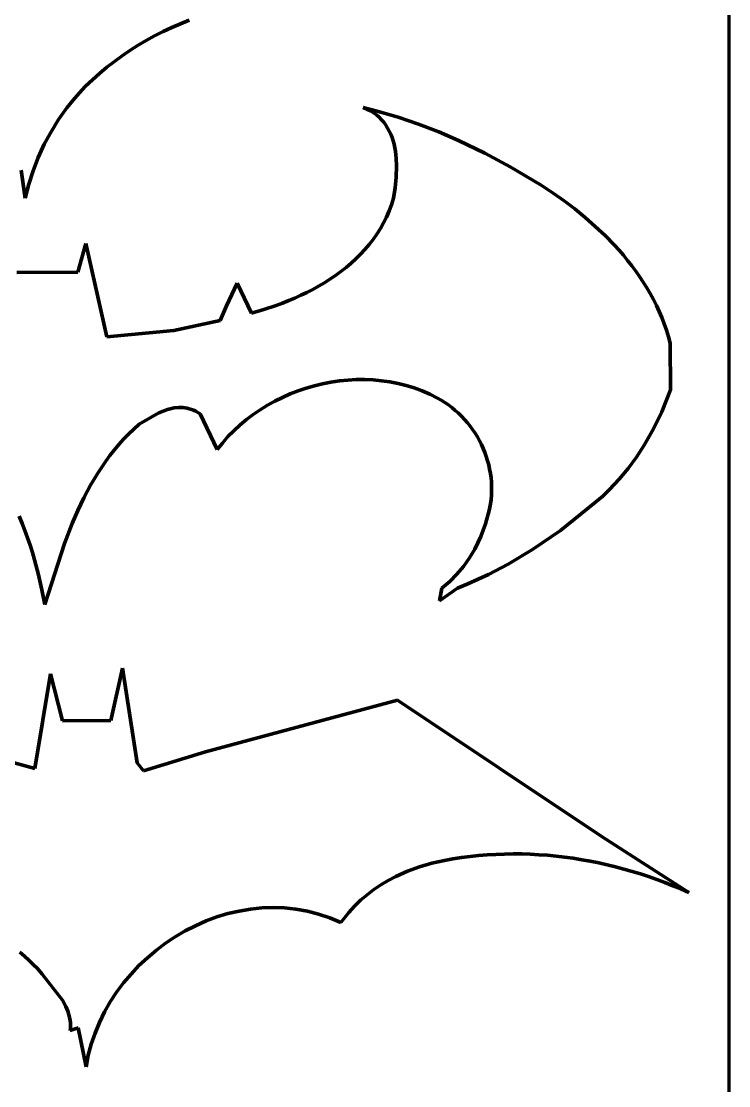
# Model space of a CAD drawing. Header units: millimetres. Extents: x 0 to 8.6, y 0 to 11.1.
# Drawn here: x 7.102 to 8.583, y 1.752 to 3.982 of the extents above; entities that cross this region are included whole.
import ezdxf

# ---------------------------------------------------------------- set-up
doc = ezdxf.new("R2010")
doc.units = ezdxf.units.MM
doc.layers.add('color#010101ff', color=7, linetype='CONTINUOUS', lineweight=100)
doc.layers.add('color#ffffffff', color=7, linetype='CONTINUOUS', lineweight=100)

msp = doc.modelspace()

# ---------------------------------------------------------------- linework, layer by layer
at = {"layer": 'color#010101ff'}
for p, q in [((7.4351, 3.977), (7.4168, 3.9691)), ((7.4536, 3.9842), (7.4351, 3.977)), ((7.3809, 3.9516), (7.3634, 3.9419)), ((7.3987, 3.9606), (7.3809, 3.9516)), ((7.4168, 3.9691), (7.3987, 3.9606)), ((7.3463, 3.9318), (7.3294, 3.921)), ((7.3634, 3.9419), (7.3463, 3.9318)), ((7.313, 3.9098), (7.2969, 3.898)), ((7.3294, 3.921), (7.313, 3.9098)), ((7.2812, 3.8857), (7.2659, 3.8729)), ((7.2969, 3.898), (7.2812, 3.8857)), ((7.2511, 3.8596), (7.2365, 3.8458)), ((7.2659, 3.8729), (7.2511, 3.8596)), ((7.2365, 3.8458), (7.2227, 3.8313)), ((7.2096, 3.8162), (7.1971, 3.8006)), ((7.2227, 3.8313), (7.2096, 3.8162)), ((7.1971, 3.8006), (7.1798, 3.7761)), ((7.8258, 3.7978), (7.8181, 3.801)), ((7.8181, 3.801), (7.8474, 3.7936)), ((7.8329, 3.7942), (7.8258, 3.7978)), ((7.8395, 3.7902), (7.8329, 3.7942)), ((7.8474, 3.7936), (7.8908, 3.7809)), ((7.1798, 3.7761), (7.1641, 3.7506)), ((7.8456, 3.7858), (7.8395, 3.7902)), ((7.8512, 3.7809), (7.8456, 3.7858)), ((7.8563, 3.7758), (7.8512, 3.7809)), ((7.861, 3.7703), (7.8563, 3.7758)), ((7.8653, 3.7644), (7.861, 3.7703)), ((7.8908, 3.7809), (7.9337, 3.7663)), ((7.1641, 3.7506), (7.15, 3.7242)), ((7.8691, 3.7583), (7.8653, 3.7644)), ((7.8725, 3.752), (7.8691, 3.7583)), ((7.8756, 3.7454), (7.8725, 3.752)), ((7.9337, 3.7663), (7.9761, 3.7501)), ((7.9761, 3.7501), (8.0178, 3.7322)), ((7.8782, 3.7385), (7.8756, 3.7454)), ((7.8805, 3.7315), (7.8782, 3.7385)), ((7.8825, 3.7243), (7.8805, 3.7315)), ((8.0178, 3.7322), (8.0723, 3.7059)), ((7.15, 3.7242), (7.1375, 3.6969)), ((7.8841, 3.717), (7.8825, 3.7243)), ((7.8854, 3.7095), (7.8841, 3.717)), ((7.8872, 3.6942), (7.8854, 3.7095)), ((8.0723, 3.7059), (8.1257, 3.6773)), ((7.1375, 3.6969), (7.1266, 3.6689)), ((7.8879, 3.6788), (7.8872, 3.6942)), ((7.1097, 3.6113), (7.1018, 3.6698)), ((7.1266, 3.6689), (7.1173, 3.6404)), ((7.8872, 3.6555), (7.8879, 3.6788)), ((8.1257, 3.6773), (8.1905, 3.6383)), ((7.1173, 3.6404), (7.1097, 3.6113)), ((7.8848, 3.6328), (7.8872, 3.6555)), ((8.1905, 3.6383), (8.2158, 3.6219)), ((7.8812, 3.6112), (7.8848, 3.6328)), ((8.2158, 3.6219), (8.2386, 3.6057)), ((7.8722, 3.5845), (7.877, 3.5976)), ((7.877, 3.5976), (7.8812, 3.6112)), ((8.2386, 3.6057), (8.261, 3.5887)), ((7.8605, 3.5594), (7.8667, 3.5717)), ((7.8667, 3.5717), (7.8722, 3.5845)), ((8.261, 3.5887), (8.2828, 3.5709)), ((8.2828, 3.5709), (8.304, 3.5523)), ((7.8465, 3.536), (7.8538, 3.5475)), ((7.8538, 3.5475), (7.8605, 3.5594)), ((8.304, 3.5523), (8.3245, 3.5329)), ((7.8304, 3.5141), (7.8387, 3.5248)), ((7.8387, 3.5248), (7.8465, 3.536)), ((8.3245, 3.5329), (8.3441, 3.5127)), ((7.2204, 3.4565), (7.2367, 3.5162)), ((7.2367, 3.5162), (7.2812, 3.3211)), ((7.8122, 3.4938), (7.8215, 3.5037)), ((7.8215, 3.5037), (7.8304, 3.5141)), ((8.3441, 3.5127), (8.3536, 3.5022)), ((8.3536, 3.5022), (8.3628, 3.4916)), ((7.7924, 3.4749), (7.8025, 3.4842)), ((7.8025, 3.4842), (7.8122, 3.4938)), ((8.3628, 3.4916), (8.3717, 3.4808)), ((8.3717, 3.4808), (8.3804, 3.4698)), ((7.7598, 3.4494), (7.771, 3.4576)), ((7.771, 3.4576), (7.7819, 3.4661)), ((7.7819, 3.4661), (7.7924, 3.4749)), ((8.3804, 3.4698), (8.3887, 3.4585)), ((8.3887, 3.4585), (8.3968, 3.4471)), ((7.0925, 3.4558), (7.2204, 3.4565)), ((7.7366, 3.4342), (7.7483, 3.4416)), ((7.7483, 3.4416), (7.7598, 3.4494)), ((8.3968, 3.4471), (8.4045, 3.4354)), ((8.4045, 3.4354), (8.4119, 3.4235)), ((7.5316, 3.3859), (7.5542, 3.4333)), ((7.5542, 3.4333), (7.584, 3.3705)), ((7.6874, 3.4078), (7.6999, 3.4139)), ((7.6999, 3.4139), (7.7124, 3.4203)), ((7.7124, 3.4203), (7.7246, 3.4271)), ((7.7246, 3.4271), (7.7366, 3.4342)), ((8.4119, 3.4235), (8.4189, 3.4115)), ((7.6359, 3.3867), (7.6489, 3.3915)), ((7.6489, 3.3915), (7.6618, 3.3966)), ((7.6618, 3.3966), (7.6746, 3.4021)), ((7.6746, 3.4021), (7.6874, 3.4078)), ((8.4189, 3.4115), (8.4256, 3.3992)), ((8.4256, 3.3992), (8.4319, 3.3867)), ((7.5186, 3.3551), (7.5316, 3.3859)), ((7.584, 3.3705), (7.6099, 3.378)), ((7.6099, 3.378), (7.6359, 3.3867)), ((8.4319, 3.3867), (8.4378, 3.374)), ((8.4378, 3.374), (8.4433, 3.361)), ((7.4214, 3.3341), (7.5186, 3.3551)), ((8.4433, 3.361), (8.4483, 3.3479)), ((8.4483, 3.3479), (8.4529, 3.3346)), ((7.2812, 3.3211), (7.4214, 3.3341)), ((8.4529, 3.3346), (8.4571, 3.321)), ((8.4571, 3.321), (8.4608, 3.3072)), ((8.4608, 3.3072), (8.4617, 3.2097)), ((7.6985, 3.2133), (7.6817, 3.2076)), ((7.7156, 3.2182), (7.6985, 3.2133)), ((7.7329, 3.2224), (7.7156, 3.2182)), ((7.7504, 3.2258), (7.7329, 3.2224)), ((7.7679, 3.2284), (7.7504, 3.2258)), ((7.7856, 3.2302), (7.7679, 3.2284)), ((7.8033, 3.2311), (7.7856, 3.2302)), ((7.8209, 3.2312), (7.8033, 3.2311)), ((7.8386, 3.2305), (7.8209, 3.2312)), ((7.8561, 3.2289), (7.8386, 3.2305)), ((7.8736, 3.2264), (7.8561, 3.2289)), ((7.8908, 3.2231), (7.8736, 3.2264)), ((7.9079, 3.2188), (7.8908, 3.2231)), ((7.9248, 3.2137), (7.9079, 3.2188)), ((7.9414, 3.2076), (7.9248, 3.2137)), ((7.6488, 3.1939), (7.6329, 3.186)), ((7.6651, 3.2011), (7.6488, 3.1939)), ((7.6817, 3.2076), (7.6651, 3.2011)), ((7.9576, 3.2006), (7.9414, 3.2076)), ((7.9735, 3.1926), (7.9576, 3.2006)), ((7.9814, 3.1881), (7.9735, 3.1926)), ((8.4617, 3.2097), (8.4433, 3.1639)), ((7.4081, 3.1685), (7.3902, 3.1618)), ((7.4218, 3.1717), (7.4081, 3.1685)), ((7.4309, 3.1726), (7.4218, 3.1717)), ((7.4401, 3.1726), (7.4309, 3.1726)), ((7.4492, 3.1713), (7.4401, 3.1726)), ((7.4537, 3.1702), (7.4492, 3.1713)), ((7.4583, 3.1688), (7.4537, 3.1702)), ((7.4628, 3.167), (7.4583, 3.1688)), ((7.6023, 3.1681), (7.5877, 3.1581)), ((7.6174, 3.1774), (7.6023, 3.1681)), ((7.6329, 3.186), (7.6174, 3.1774)), ((7.9891, 3.1832), (7.9814, 3.1881)), ((7.9966, 3.178), (7.9891, 3.1832)), ((8.0038, 3.1725), (7.9966, 3.178)), ((8.0108, 3.1667), (8.0038, 3.1725)), ((7.3902, 3.1618), (7.3487, 3.1375)), ((7.4672, 3.1649), (7.4628, 3.167)), ((7.4717, 3.1624), (7.4672, 3.1649)), ((7.4761, 3.1595), (7.4717, 3.1624)), ((7.5121, 3.0845), (7.4761, 3.1595)), ((7.5736, 3.1474), (7.56, 3.1361)), ((7.5877, 3.1581), (7.5736, 3.1474)), ((8.0176, 3.1606), (8.0108, 3.1667)), ((8.024, 3.1542), (8.0176, 3.1606)), ((8.0302, 3.1476), (8.024, 3.1542)), ((8.0361, 3.1407), (8.0302, 3.1476)), ((8.4433, 3.1639), (8.426, 3.1282)), ((7.3374, 3.1273), (7.3265, 3.1169)), ((7.3487, 3.1375), (7.3374, 3.1273)), ((7.5471, 3.1241), (7.5347, 3.1116)), ((7.56, 3.1361), (7.5471, 3.1241)), ((8.0418, 3.1336), (8.0361, 3.1407)), ((8.0471, 3.1263), (8.0418, 3.1336)), ((8.0522, 3.1187), (8.0471, 3.1263)), ((8.426, 3.1282), (8.4065, 3.0938)), ((7.3161, 3.1061), (7.3061, 3.095)), ((7.3265, 3.1169), (7.3161, 3.1061)), ((7.5347, 3.1116), (7.5231, 3.0983)), ((8.0569, 3.111), (8.0522, 3.1187)), ((8.0613, 3.1031), (8.0569, 3.111)), ((8.0654, 3.095), (8.0613, 3.1031)), ((7.2966, 3.0836), (7.2874, 3.0719)), ((7.3061, 3.095), (7.2966, 3.0836)), ((7.5231, 3.0983), (7.5121, 3.0845)), ((8.0692, 3.0867), (8.0654, 3.095)), ((8.0726, 3.0783), (8.0692, 3.0867)), ((8.0757, 3.0698), (8.0726, 3.0783)), ((8.4065, 3.0938), (8.3904, 3.0689)), ((7.2786, 3.06), (7.2702, 3.0478)), ((7.2874, 3.0719), (7.2786, 3.06)), ((8.0784, 3.0611), (8.0757, 3.0698)), ((8.0808, 3.0524), (8.0784, 3.0611)), ((8.3904, 3.0689), (8.3729, 3.0451)), ((7.2621, 3.0354), (7.2544, 3.0227)), ((7.2702, 3.0478), (7.2621, 3.0354)), ((8.0827, 3.0436), (8.0808, 3.0524)), ((8.0844, 3.0346), (8.0827, 3.0436)), ((8.0856, 3.0256), (8.0844, 3.0346)), ((8.3729, 3.0451), (8.354, 3.0223)), ((7.2544, 3.0227), (7.247, 3.0099)), ((8.0864, 3.0166), (8.0856, 3.0256)), ((8.0869, 3.0075), (8.0864, 3.0166)), ((8.354, 3.0223), (8.3337, 3.0007)), ((7.2399, 2.9969), (7.2331, 2.9836)), ((7.247, 3.0099), (7.2399, 2.9969)), ((8.0857, 2.9802), (8.0865, 2.9893)), ((8.0865, 2.9893), (8.0869, 2.9984)), ((8.0869, 2.9984), (8.0869, 3.0075)), ((8.3337, 3.0007), (8.3194, 2.987)), ((7.2331, 2.9836), (7.2202, 2.9567)), ((8.0818, 2.957), (8.0845, 2.9711)), ((8.0845, 2.9711), (8.0857, 2.9802)), ((8.3044, 2.974), (8.2308, 2.9151)), ((8.3194, 2.987), (8.3044, 2.974)), ((7.1036, 2.9298), (7.0975, 2.9448)), ((7.2202, 2.9567), (7.2084, 2.9293)), ((8.0743, 2.9292), (8.0818, 2.957)), ((7.1095, 2.9147), (7.1036, 2.9298)), ((7.2084, 2.9293), (7.1922, 2.8874)), ((8.0642, 2.9021), (8.0743, 2.9292)), ((7.115, 2.8995), (7.1095, 2.9147)), ((8.0516, 2.8761), (8.0642, 2.9021)), ((8.2308, 2.9151), (8.1724, 2.875)), ((7.1201, 2.8842), (7.115, 2.8995)), ((7.125, 2.8688), (7.1201, 2.8842)), ((7.1922, 2.8874), (7.1508, 2.7598)), ((7.1295, 2.8533), (7.125, 2.8688)), ((8.0281, 2.8398), (8.0405, 2.8575)), ((8.0405, 2.8575), (8.0516, 2.8761)), ((8.1724, 2.875), (8.1218, 2.8446)), ((7.1377, 2.8221), (7.1295, 2.8533)), ((8.0143, 2.8232), (8.0281, 2.8398)), ((8.1218, 2.8446), (8.08, 2.8227)), ((7.1448, 2.7909), (7.1377, 2.8221)), ((7.9991, 2.8078), (8.0143, 2.8232)), ((8.08, 2.8227), (8.0372, 2.8031)), ((7.1508, 2.7598), (7.1448, 2.7909)), ((8.0153, 2.7943), (7.9776, 2.7677)), ((7.9776, 2.7677), (7.9827, 2.7938)), ((7.9827, 2.7938), (7.9991, 2.8078)), ((8.0372, 2.8031), (8.0153, 2.7943)), ((7.1299, 2.4165), (7.1632, 2.6145)), ((7.1632, 2.6145), (7.1881, 2.5163)), ((7.289, 2.5171), (7.314, 2.6265)), ((7.314, 2.6265), (7.3446, 2.4281)), ((6.5937, 2.5601), (7.1299, 2.4165)), ((7.4878, 2.4515), (7.8899, 2.5594)), ((7.8899, 2.5594), (8.3162, 2.2743)), ((7.1881, 2.5163), (7.289, 2.5171)), ((7.3579, 2.4114), (7.4878, 2.4515)), ((7.3446, 2.4281), (7.3579, 2.4114)), ((8.3162, 2.2743), (8.4997, 2.1565)), ((8.0417, 2.2319), (8.0237, 2.2296)), ((8.0596, 2.2338), (8.0417, 2.2319)), ((8.0776, 2.2353), (8.0596, 2.2338)), ((8.0957, 2.2363), (8.0776, 2.2353)), ((8.1137, 2.237), (8.0957, 2.2363)), ((8.1317, 2.2373), (8.1137, 2.237)), ((8.1498, 2.2371), (8.1317, 2.2373)), ((8.1678, 2.2366), (8.1498, 2.2371)), ((8.1859, 2.2356), (8.1678, 2.2366)), ((8.2039, 2.2343), (8.1859, 2.2356)), ((8.2219, 2.2326), (8.2039, 2.2343)), ((8.2398, 2.2305), (8.2219, 2.2326)), ((8.2577, 2.228), (8.2398, 2.2305)), ((7.936, 2.2103), (7.9107, 2.201)), ((7.9618, 2.2179), (7.936, 2.2103)), ((7.988, 2.2237), (7.9618, 2.2179)), ((8.0059, 2.2269), (7.988, 2.2237)), ((8.0237, 2.2296), (8.0059, 2.2269)), ((8.2755, 2.2252), (8.2577, 2.228)), ((8.2933, 2.222), (8.2755, 2.2252)), ((8.3111, 2.2184), (8.2933, 2.222)), ((8.3287, 2.2145), (8.3111, 2.2184)), ((8.3463, 2.2102), (8.3287, 2.2145)), ((8.3638, 2.2056), (8.3463, 2.2102)), ((7.8862, 2.19), (7.8704, 2.1816)), ((7.9107, 2.201), (7.8862, 2.19)), ((8.3812, 2.2006), (8.3638, 2.2056)), ((8.3985, 2.1953), (8.3812, 2.2006)), ((8.4157, 2.1897), (8.3985, 2.1953)), ((8.4327, 2.1837), (8.4157, 2.1897)), ((7.8551, 2.1725), (7.8403, 2.1625)), ((7.8704, 2.1816), (7.8551, 2.1725)), ((8.4497, 2.1774), (8.4327, 2.1837)), ((8.4665, 2.1707), (8.4497, 2.1774)), ((8.4832, 2.1638), (8.4665, 2.1707)), ((8.4997, 2.1565), (8.4832, 2.1638)), ((7.8261, 2.1518), (7.8125, 2.1402)), ((7.8403, 2.1625), (7.8261, 2.1518)), ((7.5815, 2.1217), (7.5579, 2.1176)), ((7.6053, 2.1241), (7.5815, 2.1217)), ((7.6292, 2.125), (7.6053, 2.1241)), ((7.6531, 2.1242), (7.6292, 2.125)), ((7.677, 2.1217), (7.6531, 2.1242)), ((7.7009, 2.1173), (7.677, 2.1217)), ((7.7997, 2.1278), (7.7876, 2.1146)), ((7.8125, 2.1402), (7.7997, 2.1278)), ((7.4889, 2.0967), (7.4668, 2.0869)), ((7.5115, 2.1051), (7.4889, 2.0967)), ((7.5345, 2.1121), (7.5115, 2.1051)), ((7.5579, 2.1176), (7.5345, 2.1121)), ((7.7245, 2.1112), (7.7009, 2.1173)), ((7.7479, 2.1031), (7.7245, 2.1112)), ((7.771, 2.0932), (7.7479, 2.1031)), ((7.7763, 2.1005), (7.771, 2.0932)), ((7.7876, 2.1146), (7.7763, 2.1005)), ((7.4453, 2.0759), (7.4244, 2.0636)), ((7.4668, 2.0869), (7.4453, 2.0759)), ((7.4244, 2.0636), (7.4041, 2.0501)), ((7.1084, 2.0231), (7.0987, 2.0313)), ((7.3847, 2.0355), (7.366, 2.0198)), ((7.4041, 2.0501), (7.3847, 2.0355)), ((7.1177, 2.0146), (7.1084, 2.0231)), ((7.1268, 2.0058), (7.1177, 2.0146)), ((7.366, 2.0198), (7.3483, 2.0031)), ((7.1356, 1.9968), (7.1268, 2.0058)), ((7.1454, 1.9852), (7.1356, 1.9968)), ((7.1881, 1.931), (7.1454, 1.9852)), ((7.3316, 1.9854), (7.316, 1.9668)), ((7.3483, 2.0031), (7.3316, 1.9854)), ((7.316, 1.9668), (7.3015, 1.9473)), ((7.3015, 1.9473), (7.2881, 1.9271)), ((7.1954, 1.9173), (7.1881, 1.931)), ((7.2881, 1.9271), (7.2761, 1.906)), ((7.1993, 1.9079), (7.1954, 1.9173)), ((7.2023, 1.8981), (7.1993, 1.9079)), ((7.2041, 1.8881), (7.2023, 1.8981)), ((7.2761, 1.906), (7.2654, 1.8843)), ((7.2046, 1.883), (7.2041, 1.8881)), ((7.2048, 1.8777), (7.2046, 1.883)), ((7.2046, 1.8725), (7.2048, 1.8777)), ((7.2654, 1.8843), (7.2562, 1.8619)), ((7.2209, 1.8729), (7.2041, 1.8671)), ((7.2041, 1.8671), (7.2046, 1.8725)), ((7.2376, 1.7914), (7.2209, 1.8729)), ((7.2562, 1.8619), (7.2484, 1.8389)), ((7.2484, 1.8389), (7.2422, 1.8154)), ((7.2422, 1.8154), (7.2376, 1.7914))]:
    msp.add_line(p, q, dxfattribs=at)
at = {"layer": 'color#ffffffff'}
for p, q in [((8.5833, 11.0972), (8.5833, 0)), ((7.4168, 3.9691), (7.4351, 3.977)), ((7.4351, 3.977), (7.4536, 3.9842)), ((7.3634, 3.9419), (7.3809, 3.9516)), ((7.3809, 3.9516), (7.3987, 3.9606)), ((7.3987, 3.9606), (7.4168, 3.9691)), ((7.3294, 3.921), (7.3463, 3.9318)), ((7.3463, 3.9318), (7.3634, 3.9419)), ((7.2969, 3.898), (7.313, 3.9098)), ((7.313, 3.9098), (7.3294, 3.921)), ((7.2659, 3.8729), (7.2812, 3.8857)), ((7.2812, 3.8857), (7.2969, 3.898)), ((7.2365, 3.8458), (7.2511, 3.8596)), ((7.2511, 3.8596), (7.2659, 3.8729)), ((7.2227, 3.8313), (7.2365, 3.8458)), ((7.1971, 3.8006), (7.2096, 3.8162)), ((7.2096, 3.8162), (7.2227, 3.8313)), ((7.1798, 3.7761), (7.1971, 3.8006)), ((7.8474, 3.7936), (7.8181, 3.801)), ((7.8181, 3.801), (7.8258, 3.7978)), ((7.8258, 3.7978), (7.8329, 3.7942)), ((7.8329, 3.7942), (7.8395, 3.7902)), ((7.8908, 3.7809), (7.8474, 3.7936)), ((7.1641, 3.7506), (7.1798, 3.7761)), ((7.8395, 3.7902), (7.8456, 3.7858)), ((7.8456, 3.7858), (7.8512, 3.7809)), ((7.8512, 3.7809), (7.8563, 3.7758)), ((7.8563, 3.7758), (7.861, 3.7703)), ((7.861, 3.7703), (7.8653, 3.7644)), ((7.9337, 3.7663), (7.8908, 3.7809)), ((7.15, 3.7242), (7.1641, 3.7506)), ((7.8653, 3.7644), (7.8691, 3.7583)), ((7.8691, 3.7583), (7.8725, 3.752)), ((7.8725, 3.752), (7.8756, 3.7454)), ((7.9761, 3.7501), (7.9337, 3.7663)), ((8.0178, 3.7322), (7.9761, 3.7501)), ((7.8756, 3.7454), (7.8782, 3.7385)), ((7.8782, 3.7385), (7.8805, 3.7315)), ((7.8805, 3.7315), (7.8825, 3.7243)), ((8.0723, 3.7059), (8.0178, 3.7322)), ((7.1375, 3.6969), (7.15, 3.7242)), ((7.8825, 3.7243), (7.8841, 3.717)), ((7.8841, 3.717), (7.8854, 3.7095)), ((7.8854, 3.7095), (7.8872, 3.6942)), ((8.1257, 3.6773), (8.0723, 3.7059)), ((7.1266, 3.6689), (7.1375, 3.6969)), ((7.8872, 3.6942), (7.8879, 3.6788)), ((7.1018, 3.6698), (7.1097, 3.6113)), ((7.1173, 3.6404), (7.1266, 3.6689)), ((7.8879, 3.6788), (7.8872, 3.6555)), ((8.1905, 3.6383), (8.1257, 3.6773)), ((7.1097, 3.6113), (7.1173, 3.6404)), ((7.8872, 3.6555), (7.8848, 3.6328)), ((8.2158, 3.6219), (8.1905, 3.6383)), ((7.8848, 3.6328), (7.8812, 3.6112)), ((8.2386, 3.6057), (8.2158, 3.6219)), ((7.877, 3.5976), (7.8722, 3.5845)), ((7.8812, 3.6112), (7.877, 3.5976)), ((8.261, 3.5887), (8.2386, 3.6057)), ((7.8667, 3.5717), (7.8605, 3.5594)), ((7.8722, 3.5845), (7.8667, 3.5717)), ((8.2828, 3.5709), (8.261, 3.5887)), ((8.304, 3.5523), (8.2828, 3.5709)), ((7.8538, 3.5475), (7.8465, 3.536)), ((7.8605, 3.5594), (7.8538, 3.5475)), ((8.3245, 3.5329), (8.304, 3.5523)), ((7.8387, 3.5248), (7.8304, 3.5141)), ((7.8465, 3.536), (7.8387, 3.5248)), ((8.3441, 3.5127), (8.3245, 3.5329)), ((7.2367, 3.5162), (7.2204, 3.4565)), ((7.2812, 3.3211), (7.2367, 3.5162)), ((7.8215, 3.5037), (7.8122, 3.4938)), ((7.8304, 3.5141), (7.8215, 3.5037)), ((8.3536, 3.5022), (8.3441, 3.5127)), ((8.3628, 3.4916), (8.3536, 3.5022)), ((7.8025, 3.4842), (7.7924, 3.4749)), ((7.8122, 3.4938), (7.8025, 3.4842)), ((8.3717, 3.4808), (8.3628, 3.4916)), ((8.3804, 3.4698), (8.3717, 3.4808)), ((7.771, 3.4576), (7.7598, 3.4494)), ((7.7819, 3.4661), (7.771, 3.4576)), ((7.7924, 3.4749), (7.7819, 3.4661)), ((8.3887, 3.4585), (8.3804, 3.4698)), ((8.3968, 3.4471), (8.3887, 3.4585)), ((7.2204, 3.4565), (7.0925, 3.4558)), ((7.7483, 3.4416), (7.7366, 3.4342)), ((7.7598, 3.4494), (7.7483, 3.4416)), ((8.4045, 3.4354), (8.3968, 3.4471)), ((8.4119, 3.4235), (8.4045, 3.4354)), ((7.5542, 3.4333), (7.5316, 3.3859)), ((7.584, 3.3705), (7.5542, 3.4333)), ((7.6999, 3.4139), (7.6874, 3.4078)), ((7.7124, 3.4203), (7.6999, 3.4139)), ((7.7246, 3.4271), (7.7124, 3.4203)), ((7.7366, 3.4342), (7.7246, 3.4271)), ((8.4189, 3.4115), (8.4119, 3.4235)), ((7.6489, 3.3915), (7.6359, 3.3867)), ((7.6618, 3.3966), (7.6489, 3.3915)), ((7.6746, 3.4021), (7.6618, 3.3966)), ((7.6874, 3.4078), (7.6746, 3.4021)), ((8.4256, 3.3992), (8.4189, 3.4115)), ((8.4319, 3.3867), (8.4256, 3.3992)), ((7.5316, 3.3859), (7.5186, 3.3551)), ((7.6099, 3.378), (7.584, 3.3705)), ((7.6359, 3.3867), (7.6099, 3.378)), ((8.4378, 3.374), (8.4319, 3.3867)), ((8.4433, 3.361), (8.4378, 3.374)), ((7.5186, 3.3551), (7.4214, 3.3341)), ((8.4483, 3.3479), (8.4433, 3.361)), ((8.4529, 3.3346), (8.4483, 3.3479)), ((7.4214, 3.3341), (7.2812, 3.3211)), ((8.4571, 3.321), (8.4529, 3.3346)), ((8.4608, 3.3072), (8.4571, 3.321)), ((8.4617, 3.2097), (8.4608, 3.3072)), ((7.6817, 3.2076), (7.6985, 3.2133)), ((7.6985, 3.2133), (7.7156, 3.2182)), ((7.7156, 3.2182), (7.7329, 3.2224)), ((7.7329, 3.2224), (7.7504, 3.2258)), ((7.7504, 3.2258), (7.7679, 3.2284)), ((7.7679, 3.2284), (7.7856, 3.2302)), ((7.7856, 3.2302), (7.8033, 3.2311)), ((7.8033, 3.2311), (7.8209, 3.2312)), ((7.8209, 3.2312), (7.8386, 3.2305)), ((7.8386, 3.2305), (7.8561, 3.2289)), ((7.8561, 3.2289), (7.8736, 3.2264)), ((7.8736, 3.2264), (7.8908, 3.2231)), ((7.8908, 3.2231), (7.9079, 3.2188)), ((7.9079, 3.2188), (7.9248, 3.2137)), ((7.9248, 3.2137), (7.9414, 3.2076)), ((7.6329, 3.186), (7.6488, 3.1939)), ((7.6488, 3.1939), (7.6651, 3.2011)), ((7.6651, 3.2011), (7.6817, 3.2076)), ((7.9414, 3.2076), (7.9576, 3.2006)), ((7.9576, 3.2006), (7.9735, 3.1926)), ((7.9735, 3.1926), (7.9814, 3.1881)), ((8.4433, 3.1639), (8.4617, 3.2097)), ((7.3902, 3.1618), (7.4081, 3.1685)), ((7.4081, 3.1685), (7.4218, 3.1717)), ((7.4218, 3.1717), (7.4309, 3.1726)), ((7.4309, 3.1726), (7.4401, 3.1726)), ((7.4401, 3.1726), (7.4492, 3.1713)), ((7.4492, 3.1713), (7.4537, 3.1702)), ((7.4537, 3.1702), (7.4583, 3.1688)), ((7.4583, 3.1688), (7.4628, 3.167)), ((7.5877, 3.1581), (7.6023, 3.1681)), ((7.6023, 3.1681), (7.6174, 3.1774)), ((7.6174, 3.1774), (7.6329, 3.186)), ((7.9814, 3.1881), (7.9891, 3.1832)), ((7.9891, 3.1832), (7.9966, 3.178)), ((7.9966, 3.178), (8.0038, 3.1725)), ((8.0038, 3.1725), (8.0108, 3.1667)), ((7.3487, 3.1375), (7.3902, 3.1618)), ((7.4628, 3.167), (7.4672, 3.1649)), ((7.4672, 3.1649), (7.4717, 3.1624)), ((7.4717, 3.1624), (7.4761, 3.1595)), ((7.4761, 3.1595), (7.5121, 3.0845)), ((7.56, 3.1361), (7.5736, 3.1474)), ((7.5736, 3.1474), (7.5877, 3.1581)), ((8.0108, 3.1667), (8.0176, 3.1606)), ((8.0176, 3.1606), (8.024, 3.1542)), ((8.024, 3.1542), (8.0302, 3.1476)), ((8.0302, 3.1476), (8.0361, 3.1407)), ((8.426, 3.1282), (8.4433, 3.1639)), ((7.3265, 3.1169), (7.3374, 3.1273)), ((7.3374, 3.1273), (7.3487, 3.1375)), ((7.5347, 3.1116), (7.5471, 3.1241)), ((7.5471, 3.1241), (7.56, 3.1361)), ((8.0361, 3.1407), (8.0418, 3.1336)), ((8.0418, 3.1336), (8.0471, 3.1263)), ((8.0471, 3.1263), (8.0522, 3.1187)), ((8.4065, 3.0938), (8.426, 3.1282)), ((7.3061, 3.095), (7.3161, 3.1061)), ((7.3161, 3.1061), (7.3265, 3.1169)), ((7.5231, 3.0983), (7.5347, 3.1116)), ((8.0522, 3.1187), (8.0569, 3.111)), ((8.0569, 3.111), (8.0613, 3.1031)), ((8.0613, 3.1031), (8.0654, 3.095)), ((7.2874, 3.0719), (7.2966, 3.0836)), ((7.2966, 3.0836), (7.3061, 3.095)), ((7.5121, 3.0845), (7.5231, 3.0983)), ((8.0654, 3.095), (8.0692, 3.0867)), ((8.0692, 3.0867), (8.0726, 3.0783)), ((8.0726, 3.0783), (8.0757, 3.0698)), ((8.3904, 3.0689), (8.4065, 3.0938)), ((7.2702, 3.0478), (7.2786, 3.06)), ((7.2786, 3.06), (7.2874, 3.0719)), ((8.0757, 3.0698), (8.0784, 3.0611)), ((8.0784, 3.0611), (8.0808, 3.0524)), ((8.3729, 3.0451), (8.3904, 3.0689)), ((7.2544, 3.0227), (7.2621, 3.0354)), ((7.2621, 3.0354), (7.2702, 3.0478)), ((8.0808, 3.0524), (8.0827, 3.0436)), ((8.0827, 3.0436), (8.0844, 3.0346)), ((8.0844, 3.0346), (8.0856, 3.0256)), ((8.354, 3.0223), (8.3729, 3.0451)), ((7.247, 3.0099), (7.2544, 3.0227)), ((8.0856, 3.0256), (8.0864, 3.0166)), ((8.0864, 3.0166), (8.0869, 3.0075)), ((8.3337, 3.0007), (8.354, 3.0223)), ((7.2331, 2.9836), (7.2399, 2.9969)), ((7.2399, 2.9969), (7.247, 3.0099)), ((8.0865, 2.9893), (8.0857, 2.9802)), ((8.0869, 2.9984), (8.0865, 2.9893)), ((8.0869, 3.0075), (8.0869, 2.9984)), ((8.3194, 2.987), (8.3337, 3.0007)), ((7.2202, 2.9567), (7.2331, 2.9836)), ((8.0845, 2.9711), (8.0818, 2.957)), ((8.0857, 2.9802), (8.0845, 2.9711)), ((8.2308, 2.9151), (8.3044, 2.974)), ((8.3044, 2.974), (8.3194, 2.987)), ((7.0975, 2.9448), (7.1036, 2.9298)), ((7.2084, 2.9293), (7.2202, 2.9567)), ((8.0818, 2.957), (8.0743, 2.9292)), ((7.1036, 2.9298), (7.1095, 2.9147)), ((7.1922, 2.8874), (7.2084, 2.9293)), ((8.0743, 2.9292), (8.0642, 2.9021)), ((7.1095, 2.9147), (7.115, 2.8995)), ((8.0642, 2.9021), (8.0516, 2.8761)), ((8.1724, 2.875), (8.2308, 2.9151)), ((7.115, 2.8995), (7.1201, 2.8842)), ((7.1201, 2.8842), (7.125, 2.8688)), ((7.1508, 2.7598), (7.1922, 2.8874)), ((7.125, 2.8688), (7.1295, 2.8533)), ((8.0405, 2.8575), (8.0281, 2.8398)), ((8.0516, 2.8761), (8.0405, 2.8575)), ((8.1218, 2.8446), (8.1724, 2.875)), ((7.1295, 2.8533), (7.1377, 2.8221)), ((8.0281, 2.8398), (8.0143, 2.8232)), ((8.08, 2.8227), (8.1218, 2.8446)), ((7.1377, 2.8221), (7.1448, 2.7909)), ((8.0143, 2.8232), (7.9991, 2.8078)), ((8.0372, 2.8031), (8.08, 2.8227)), ((7.1448, 2.7909), (7.1508, 2.7598)), ((7.9776, 2.7677), (8.0153, 2.7943)), ((7.9827, 2.7938), (7.9776, 2.7677)), ((7.9991, 2.8078), (7.9827, 2.7938)), ((8.0153, 2.7943), (8.0372, 2.8031)), ((7.1632, 2.6145), (7.1299, 2.4165)), ((7.1881, 2.5163), (7.1632, 2.6145)), ((7.314, 2.6265), (7.289, 2.5171)), ((7.3446, 2.4281), (7.314, 2.6265)), ((7.1299, 2.4165), (6.5937, 2.5601)), ((7.8899, 2.5594), (7.4878, 2.4515)), ((8.3162, 2.2743), (7.8899, 2.5594)), ((7.289, 2.5171), (7.1881, 2.5163)), ((7.4878, 2.4515), (7.3579, 2.4114)), ((7.3579, 2.4114), (7.3446, 2.4281)), ((8.4997, 2.1565), (8.3162, 2.2743)), ((8.0237, 2.2296), (8.0417, 2.2319)), ((8.0417, 2.2319), (8.0596, 2.2338)), ((8.0596, 2.2338), (8.0776, 2.2353)), ((8.0776, 2.2353), (8.0957, 2.2363)), ((8.0957, 2.2363), (8.1137, 2.237)), ((8.1137, 2.237), (8.1317, 2.2373)), ((8.1317, 2.2373), (8.1498, 2.2371)), ((8.1498, 2.2371), (8.1678, 2.2366)), ((8.1678, 2.2366), (8.1859, 2.2356)), ((8.1859, 2.2356), (8.2039, 2.2343)), ((8.2039, 2.2343), (8.2219, 2.2326)), ((8.2219, 2.2326), (8.2398, 2.2305)), ((8.2398, 2.2305), (8.2577, 2.228)), ((7.9107, 2.201), (7.936, 2.2103)), ((7.936, 2.2103), (7.9618, 2.2179)), ((7.9618, 2.2179), (7.988, 2.2237)), ((7.988, 2.2237), (8.0059, 2.2269)), ((8.0059, 2.2269), (8.0237, 2.2296)), ((8.2577, 2.228), (8.2755, 2.2252)), ((8.2755, 2.2252), (8.2933, 2.222)), ((8.2933, 2.222), (8.3111, 2.2184)), ((8.3111, 2.2184), (8.3287, 2.2145)), ((8.3287, 2.2145), (8.3463, 2.2102)), ((8.3463, 2.2102), (8.3638, 2.2056)), ((7.8704, 2.1816), (7.8862, 2.19)), ((7.8862, 2.19), (7.9107, 2.201)), ((8.3638, 2.2056), (8.3812, 2.2006)), ((8.3812, 2.2006), (8.3985, 2.1953)), ((8.3985, 2.1953), (8.4157, 2.1897)), ((8.4157, 2.1897), (8.4327, 2.1837)), ((7.8403, 2.1625), (7.8551, 2.1725)), ((7.8551, 2.1725), (7.8704, 2.1816)), ((8.4327, 2.1837), (8.4497, 2.1774)), ((8.4497, 2.1774), (8.4665, 2.1707)), ((8.4665, 2.1707), (8.4832, 2.1638)), ((8.4832, 2.1638), (8.4997, 2.1565)), ((7.8125, 2.1402), (7.8261, 2.1518)), ((7.8261, 2.1518), (7.8403, 2.1625)), ((7.5579, 2.1176), (7.5815, 2.1217)), ((7.5815, 2.1217), (7.6053, 2.1241)), ((7.6053, 2.1241), (7.6292, 2.125)), ((7.6292, 2.125), (7.6531, 2.1242)), ((7.6531, 2.1242), (7.677, 2.1217)), ((7.677, 2.1217), (7.7009, 2.1173)), ((7.7876, 2.1146), (7.7997, 2.1278)), ((7.7997, 2.1278), (7.8125, 2.1402)), ((7.4668, 2.0869), (7.4889, 2.0967)), ((7.4889, 2.0967), (7.5115, 2.1051)), ((7.5115, 2.1051), (7.5345, 2.1121)), ((7.5345, 2.1121), (7.5579, 2.1176)), ((7.7009, 2.1173), (7.7245, 2.1112)), ((7.7245, 2.1112), (7.7479, 2.1031)), ((7.7479, 2.1031), (7.771, 2.0932)), ((7.771, 2.0932), (7.7763, 2.1005)), ((7.7763, 2.1005), (7.7876, 2.1146)), ((7.4244, 2.0636), (7.4453, 2.0759)), ((7.4453, 2.0759), (7.4668, 2.0869)), ((7.4041, 2.0501), (7.4244, 2.0636)), ((7.0987, 2.0313), (7.1084, 2.0231)), ((7.366, 2.0198), (7.3847, 2.0355)), ((7.3847, 2.0355), (7.4041, 2.0501)), ((7.1084, 2.0231), (7.1177, 2.0146)), ((7.1177, 2.0146), (7.1268, 2.0058)), ((7.3483, 2.0031), (7.366, 2.0198)), ((7.1268, 2.0058), (7.1356, 1.9968)), ((7.1356, 1.9968), (7.1454, 1.9852)), ((7.1454, 1.9852), (7.1881, 1.931)), ((7.316, 1.9668), (7.3316, 1.9854)), ((7.3316, 1.9854), (7.3483, 2.0031)), ((7.3015, 1.9473), (7.316, 1.9668)), ((7.2881, 1.9271), (7.3015, 1.9473)), ((7.1881, 1.931), (7.1954, 1.9173)), ((7.2761, 1.906), (7.2881, 1.9271)), ((7.1954, 1.9173), (7.1993, 1.9079)), ((7.1993, 1.9079), (7.2023, 1.8981)), ((7.2023, 1.8981), (7.2041, 1.8881)), ((7.2654, 1.8843), (7.2761, 1.906)), ((7.2041, 1.8881), (7.2046, 1.883)), ((7.2046, 1.883), (7.2048, 1.8777)), ((7.2048, 1.8777), (7.2046, 1.8725)), ((7.2562, 1.8619), (7.2654, 1.8843)), ((7.2041, 1.8671), (7.2209, 1.8729)), ((7.2046, 1.8725), (7.2041, 1.8671)), ((7.2209, 1.8729), (7.2376, 1.7914)), ((7.2484, 1.8389), (7.2562, 1.8619)), ((7.2422, 1.8154), (7.2484, 1.8389)), ((7.2376, 1.7914), (7.2422, 1.8154))]:
    msp.add_line(p, q, dxfattribs=at)

doc.saveas('drawing.dxf')
